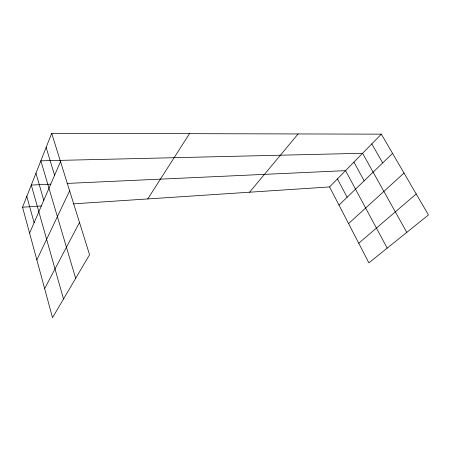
<?xml version="1.0" encoding="UTF-8"?>
<svg xmlns="http://www.w3.org/2000/svg" width="451" height="451" viewBox="0 0 451 451"><rect width="100%" height="100%" fill="white"/><g stroke="black" fill="none" stroke-linecap="round" stroke-linejoin="round"><path stroke-width="0.68" d="M51.69 133.321L89.557 254.742L52.525 317.679L22.55 207.206L51.69 133.321L381.343 134.156L428.45 214.947L368.901 262.843L329.58 186.928L73.265 203.858M29.591 233.167L60.502 161.571M36.847 259.9L69.629 190.846M44.638 288.612L79.494 222.49M147.753 198.936L189.482 133.671M249.589 192.211L298.105 133.947M329.58 186.928L381.343 134.156M338.989 205.098L392.562 153.402M348.572 223.595L404.023 173.054M358.737 243.224L416.217 193.969M22.55 207.206L41.453 205.96M50.991 184.16L31.282 185.062L63.518 298.99M67.002 183.427L345.551 170.641L387.2 248.129M371.799 143.886L382.673 162.941M406.779 232.372L362.581 153.284L40.844 160.821L75.661 278.357M353.928 162.101L364.171 180.8M337.438 178.912L347.118 197.256M46.132 147.415L54.588 175.259M35.956 173.223L43.786 200.289M26.818 196.382L34.113 222.698"/></g></svg>
